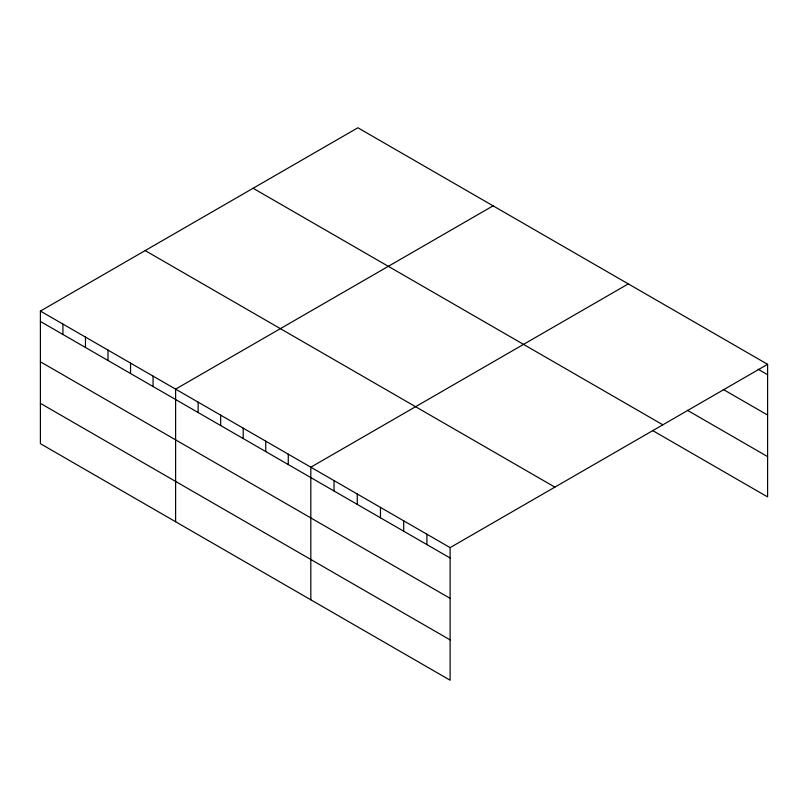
<?xml version="1.0" encoding="UTF-8"?>
<svg xmlns="http://www.w3.org/2000/svg" width="808" height="808" viewBox="0 0 808 808"><rect width="100%" height="100%" fill="white"/><g stroke="black" fill="none" stroke-linecap="round" stroke-linejoin="round"><path stroke-width="1.21" d="M450.117 598.344L450.117 547.622L40.4 311.07L40.4 443.683L450.117 680.225L450.117 598.344L40.4 361.792M652.571 430.512L767.6 496.93L767.6 364.317L357.883 127.775L40.4 311.07M493.092 205.838L175.609 389.133L175.609 521.736M628.301 283.891L310.817 467.196L310.817 599.799M450.117 547.622L767.6 364.317M758.106 369.226L767.6 374.71M723.271 389.456L767.6 415.039M687.396 410.292L767.6 456.601M253.116 188.264L662.833 424.806M145.167 250.581L554.884 487.133M40.4 321.463L450.117 558.005M40.4 403.344L450.117 639.896M426.897 534.209L426.897 544.602M403.687 520.807L403.687 531.199M380.467 507.404L380.467 517.797M357.247 494.001L357.247 504.394M334.027 480.598L334.027 490.981M288.274 454.177L288.274 464.57M265.741 441.168L265.741 451.561M243.208 428.159L243.208 438.552M220.675 415.15L220.675 425.543M198.142 402.142L198.142 412.534M153.076 376.124L153.076 386.507M130.542 363.115L130.542 373.498M107.999 350.096L107.999 360.489M85.466 337.087L85.466 347.48M62.933 324.079L62.933 334.472"/></g></svg>
